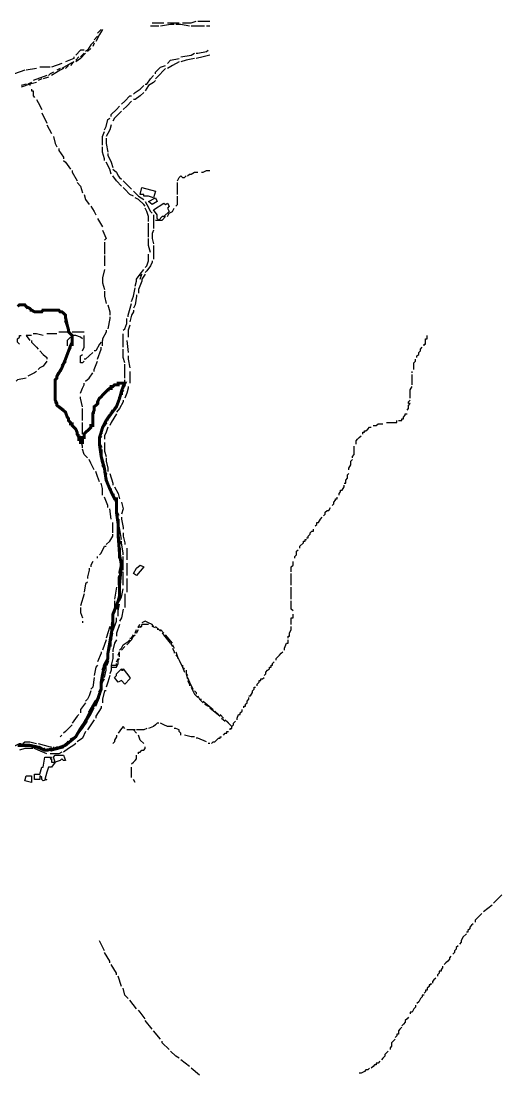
# Model space of a CAD drawing. Header units: millimetres. Extents: x -3588 to 75209, y -3737 to 38254.
# Drawn here: x 28272 to 28655, y 19040 to 19880 of the extents above; entities that cross this region are included whole.
import ezdxf

# ---------------------------------------------------------------- set-up
doc = ezdxf.new("R2010")
doc.units = ezdxf.units.MM
doc.layers.add('P', color=253, linetype='Continuous')

msp = doc.modelspace()

# ---------------------------------------------------------------- linework, layer by layer
at = {"layer": 'P'}
for points in [[(28381.573, 19876.358), (28374.804, 19876.358)], [(28376.212, 19878.902), (28382.982, 19878.902), (28385.526, 19878.902)], [(28393.72, 19877.494), (28390.887, 19877.494), (28382.982, 19876.358)], [(28388.359, 19878.902), (28395.128, 19878.902), (28397.673, 19878.902)], [(28405.851, 19876.358), (28399.081, 19877.494), (28395.128, 19877.494)], [(28400.49, 19878.902), (28407.259, 19878.902), (28411.212, 19880.311)], [(28417.998, 19876.358), (28412.636, 19876.358), (28407.259, 19876.358)], [(28412.636, 19880.311), (28414.045, 19880.311)], [(28414.045, 19880.311), (28419.406, 19880.311), (28422.223, 19880.311)], [(28422.223, 19876.358), (28419.406, 19876.358)], [(28332.746, 19868.18), (28329.913, 19865.347)], [(28336.699, 19873.541), (28334.154, 19869.588), (28331.338, 19863.939)], [(28335.563, 19873.541), (28332.746, 19870.724)], [(28329.913, 19863.939), (28327.385, 19861.41), (28324.552, 19857.169)], [(28327.385, 19858.578), (28324.552, 19856.033)], [(28329.913, 19862.819), (28328.793, 19859.986)], [(28313.83, 19851.808), (28313.83, 19850.4), (28307.06, 19847.855)], [(28322.007, 19857.169), (28319.191, 19857.169), (28315.238, 19853.216)], [(28323.144, 19854.625), (28319.191, 19850.4), (28315.238, 19847.855)], [(28317.782, 19851.808), (28315.238, 19849.263)], [(28322.007, 19854.625), (28319.191, 19851.808)], [(28324.552, 19857.169), (28323.144, 19856.033)], [(28388.359, 19846.447), (28390.887, 19849.263), (28397.673, 19850.4)], [(28399.081, 19851.808), (28407.259, 19853.216), (28410.092, 19854.625)], [(28410.092, 19850.4), (28403.306, 19849.263), (28399.081, 19847.855)], [(28411.212, 19854.625), (28412.636, 19854.625), (28419.406, 19856.033), (28420.814, 19857.169)], [(28422.223, 19853.216), (28416.861, 19851.808), (28411.212, 19850.4)], [(28274.588, 19841.085), (28266.411, 19838.253), (28264.986, 19838.253)], [(28283.903, 19842.494), (28275.725, 19841.085)], [(28294.913, 19843.614), (28293.505, 19843.614), (28286.735, 19843.614)], [(28304.227, 19846.447), (28296.049, 19843.614)], [(28305.636, 19842.494), (28302.819, 19841.085), (28296.049, 19836.845)], [(28302.819, 19842.494), (28300.274, 19841.085)], [(28313.83, 19847.855), (28311.013, 19846.447), (28304.227, 19842.494)], [(28309.589, 19845.022), (28307.06, 19842.494)], [(28313.83, 19847.855), (28312.421, 19846.447), (28311.013, 19845.022)], [(28378.757, 19838.253), (28378.757, 19839.661), (28382.982, 19843.614), (28386.935, 19845.022)], [(28386.935, 19842.494), (28385.526, 19841.085), (28381.573, 19836.845), (28378.757, 19834.3)], [(28397.673, 19847.855), (28392.312, 19845.022), (28388.359, 19842.494)], [(28292.097, 19836.845), (28281.358, 19832.892)], [(28288.144, 19834.3), (28285.311, 19832.892)], [(28293.505, 19835.708), (28289.264, 19834.3)], [(28294.913, 19838.253), (28293.505, 19836.845)], [(28297.458, 19839.661), (28294.913, 19838.253)], [(28370.563, 19830.075), (28371.987, 19830.075), (28374.804, 19834.3), (28377.348, 19836.845)], [(28378.757, 19832.892), (28377.348, 19831.483), (28373.395, 19828.939), (28370.563, 19824.698)], [(28275.725, 19830.075), (28271.772, 19828.939)], [(28278.541, 19830.075), (28271.772, 19827.53)], [(28279.95, 19831.483), (28277.133, 19830.075)], [(28283.903, 19831.483), (28278.541, 19830.075)], [(28278.541, 19830.075), (28278.541, 19828.939)], [(28279.95, 19826.122), (28279.95, 19824.698), (28281.358, 19824.698), (28281.358, 19823.289), (28281.358, 19822.169), (28281.358, 19820.761), (28282.494, 19819.336)], [(28361.249, 19822.169), (28362.657, 19823.289), (28366.61, 19826.122), (28369.442, 19828.939)], [(28283.903, 19817.928), (28285.311, 19815.384), (28288.144, 19809.75)], [(28351.662, 19813.975), (28354.479, 19816.52), (28358.432, 19820.761), (28359.84, 19820.761)], [(28359.84, 19816.52), (28355.887, 19812.567), (28353.071, 19809.75)], [(28369.442, 19823.289), (28366.61, 19820.761), (28362.657, 19817.928), (28361.249, 19817.928)], [(28288.144, 19807.206), (28292.097, 19799.012)], [(28343.468, 19804.373), (28343.468, 19805.797), (28347.709, 19809.75), (28350.238, 19812.567)], [(28351.662, 19808.614), (28346.285, 19802.965), (28344.877, 19800.436)], [(28338.107, 19793.65), (28339.516, 19796.195), (28340.924, 19801.844), (28342.332, 19802.965)], [(28292.097, 19797.603), (28296.049, 19790.834)], [(28336.699, 19781.52), (28336.699, 19782.64), (28336.699, 19788.289), (28338.107, 19792.242)], [(28343.468, 19797.603), (28342.332, 19793.65), (28340.924, 19790.834), (28339.516, 19788.289)], [(28297.458, 19788.289), (28298.866, 19782.64), (28300.274, 19780.111)], [(28339.516, 19786.881), (28339.516, 19782.64), (28340.924, 19775.87)], [(28301.683, 19778.687), (28301.683, 19777.279), (28305.636, 19771.917), (28305.636, 19770.509)], [(28338.107, 19769.101), (28338.107, 19770.509), (28336.699, 19775.87), (28336.699, 19780.111)], [(28340.924, 19774.734), (28340.924, 19773.326), (28343.468, 19767.965), (28344.877, 19763.724)], [(28305.636, 19769.101), (28307.06, 19767.965), (28311.013, 19762.315)], [(28343.468, 19758.362), (28342.332, 19762.315), (28339.516, 19767.965)], [(28312.421, 19761.195), (28312.421, 19759.787), (28316.374, 19753.001)], [(28344.877, 19762.315), (28347.709, 19759.787), (28349.118, 19756.954), (28350.238, 19755.546), (28351.662, 19754.409)], [(28351.662, 19748.776), (28347.709, 19753.001), (28344.877, 19756.954)], [(28396.537, 19753.001), (28397.673, 19755.546), (28399.081, 19756.954), (28400.49, 19755.546), (28401.898, 19755.546), (28403.306, 19756.954)], [(28404.443, 19756.954), (28405.851, 19758.362), (28407.259, 19758.362), (28410.092, 19759.787), (28412.636, 19759.787)], [(28415.453, 19759.787), (28416.861, 19759.787), (28419.406, 19761.195), (28422.223, 19761.195)], [(28316.374, 19751.593), (28319.191, 19748.776), (28320.599, 19743.399)], [(28353.071, 19753.001), (28355.887, 19750.184), (28359.84, 19746.231)], [(28396.537, 19741.99), (28396.537, 19747.64), (28396.537, 19751.593)], [(28322.007, 19741.99), (28323.144, 19738.038), (28325.96, 19734.085)], [(28354.479, 19746.231), (28353.071, 19747.64)], [(28361.249, 19740.87), (28358.432, 19741.99), (28354.479, 19746.231)], [(28361.249, 19744.823), (28365.201, 19740.87), (28369.442, 19738.038)], [(28373.395, 19740.87), (28369.442, 19740.87), (28369.442, 19741.99), (28366.61, 19741.99), (28368.034, 19747.64), (28378.757, 19744.823), (28377.348, 19739.462), (28373.395, 19740.87)], [(28395.128, 19732.676), (28396.537, 19734.085), (28396.537, 19736.629), (28396.537, 19740.87)], [(28327.385, 19732.676), (28329.913, 19728.451), (28331.338, 19725.907)], [(28370.563, 19732.676), (28369.442, 19734.085), (28365.201, 19738.038), (28362.657, 19739.462)], [(28370.563, 19736.629), (28371.987, 19734.085), (28374.804, 19728.451), (28376.212, 19727.315)], [(28373.395, 19720.546), (28373.395, 19721.666), (28373.395, 19724.498), (28371.987, 19728.451), (28370.563, 19731.268)], [(28374.804, 19735.221), (28373.395, 19736.629), (28378.757, 19739.462), (28380.165, 19736.629), (28376.212, 19734.085), (28374.804, 19735.221)], [(28380.165, 19723.074), (28380.165, 19725.907), (28377.348, 19729.86), (28385.526, 19735.221), (28386.935, 19734.085), (28388.359, 19735.221), (28389.767, 19732.676), (28388.359, 19731.268), (28389.767, 19728.451), (28385.526, 19724.498), (28384.118, 19724.498), (28381.573, 19721.666), (28380.165, 19723.074)], [(28388.359, 19724.498), (28389.767, 19727.315), (28392.312, 19728.451), (28393.72, 19731.268)], [(28332.746, 19723.074), (28336.699, 19716.305)], [(28377.348, 19725.907), (28377.348, 19724.498), (28377.348, 19721.666)], [(28378.757, 19721.666), (28380.165, 19721.666), (28384.118, 19721.666), (28386.935, 19724.498)], [(28373.395, 19708.127), (28373.395, 19714.896), (28373.395, 19719.137)], [(28377.348, 19721.666), (28377.348, 19717.713), (28377.348, 19714.896)], [(28336.699, 19713.76), (28339.516, 19706.99), (28338.107, 19705.582)], [(28374.804, 19695.98), (28373.395, 19701.341), (28373.395, 19706.99)], [(28377.348, 19713.76), (28376.212, 19710.943), (28376.212, 19706.99), (28377.348, 19702.749)], [(28338.107, 19704.174), (28338.107, 19697.388), (28338.107, 19694.571)], [(28377.348, 19701.341), (28377.348, 19698.812), (28377.348, 19695.98), (28377.348, 19692.027), (28377.348, 19690.619)], [(28338.107, 19693.435), (28338.107, 19685.257)], [(28370.563, 19683.849), (28371.987, 19685.257), (28373.395, 19689.21), (28373.395, 19693.435), (28373.395, 19694.571)], [(28376.212, 19689.21), (28376.212, 19688.074), (28374.804, 19685.257), (28371.987, 19681.304), (28370.563, 19679.896)], [(28338.107, 19682.425), (28336.699, 19675.655), (28336.699, 19674.535)], [(28363.793, 19674.535), (28366.61, 19678.488), (28369.442, 19682.425)], [(28336.699, 19674.535), (28336.699, 19671.702), (28338.107, 19666.341)], [(28362.657, 19668.886), (28363.793, 19673.111), (28363.793, 19674.535)], [(28368.034, 19674.535), (28368.034, 19673.111), (28365.201, 19666.341), (28365.201, 19663.524)], [(28366.61, 19674.535), (28368.034, 19678.488), (28366.61, 19677.063)], [(28370.563, 19678.488), (28368.034, 19674.535)], [(28338.107, 19664.933), (28338.107, 19660.98), (28339.516, 19655.33)], [(28359.84, 19656.739), (28361.249, 19660.98), (28362.657, 19667.749)], [(28363.793, 19662.1), (28363.793, 19660.98), (28362.657, 19654.21), (28361.249, 19651.377)], [(28340.924, 19654.21), (28342.332, 19648.561), (28342.332, 19646.016)], [(28357.024, 19644.608), (28357.024, 19646.016), (28359.84, 19655.33)], [(28361.249, 19649.969), (28361.249, 19648.561), (28359.84, 19646.016), (28358.432, 19640.655)], [(28342.332, 19644.608), (28342.332, 19643.2), (28340.924, 19635.006)], [(28353.071, 19633.885), (28354.479, 19635.006), (28355.887, 19639.247), (28355.887, 19643.2)], [(28289.264, 19629.644), (28283.903, 19631.053), (28281.358, 19631.053)], [(28300.274, 19631.053), (28298.866, 19631.053), (28292.097, 19631.053)], [(28311.013, 19632.461), (28307.06, 19632.461), (28302.819, 19632.461), (28301.683, 19632.461)], [(28322.007, 19632.461), (28312.421, 19632.461)], [(28339.516, 19633.885), (28339.516, 19632.461), (28336.699, 19627.1), (28336.699, 19625.692)], [(28353.071, 19620.33), (28353.071, 19625.692), (28353.071, 19629.644), (28353.071, 19631.053)], [(28358.432, 19637.838), (28357.024, 19633.885), (28357.024, 19628.236)], [(28270.363, 19622.875), (28268.939, 19624.283), (28268.939, 19625.692), (28268.939, 19627.1), (28270.363, 19628.236), (28270.363, 19629.644), (28271.772, 19629.644)], [(28279.95, 19629.644), (28275.725, 19629.644), (28278.541, 19625.692)], [(28279.95, 19625.692), (28279.95, 19624.283), (28283.903, 19620.33), (28285.311, 19618.922)], [(28311.013, 19628.236), (28308.468, 19625.692), (28308.468, 19624.283), (28308.468, 19621.451)], [(28320.599, 19627.1), (28319.191, 19628.236), (28315.238, 19629.644), (28313.83, 19629.644), (28312.421, 19629.644)], [(28320.599, 19617.514), (28322.007, 19620.33), (28322.007, 19622.875), (28322.007, 19625.692)], [(28322.007, 19625.692), (28322.007, 19628.236), (28322.007, 19629.644)], [(28335.563, 19624.283), (28334.154, 19622.875), (28331.338, 19617.514), (28329.913, 19617.514)], [(28336.699, 19621.451), (28336.699, 19622.875), (28336.699, 19625.692)], [(28355.887, 19625.692), (28357.024, 19616.089)], [(28593.014, 19621.451), (28593.014, 19622.875), (28594.135, 19622.875), (28594.135, 19624.283), (28594.135, 19625.692), (28594.135, 19627.1), (28595.559, 19627.1), (28595.559, 19628.236), (28595.559, 19629.644)], [(28286.735, 19617.514), (28289.264, 19614.681), (28292.097, 19612.136), (28292.097, 19610.728)], [(28322.007, 19609.32), (28320.599, 19607.911), (28319.191, 19607.911), (28319.191, 19613.561), (28320.599, 19614.681)], [(28328.793, 19616.089), (28325.96, 19613.561), (28323.144, 19610.728), (28322.007, 19610.728)], [(28332.746, 19610.728), (28335.563, 19618.922), (28335.563, 19620.33)], [(28354.479, 19607.911), (28353.071, 19612.136), (28353.071, 19618.922)], [(28587.365, 19612.136), (28587.365, 19613.561), (28588.773, 19614.681), (28588.773, 19616.089), (28590.182, 19617.514), (28590.182, 19618.922), (28591.606, 19620.33)], [(28292.097, 19609.32), (28289.264, 19605.367), (28286.735, 19603.958), (28285.311, 19602.55)], [(28329.913, 19601.126), (28329.913, 19602.55), (28332.746, 19609.32)], [(28354.479, 19595.765), (28354.479, 19598.597), (28354.479, 19602.55), (28354.479, 19605.367), (28354.479, 19606.775)], [(28357.024, 19613.561), (28357.024, 19610.728), (28358.432, 19603.958)], [(28584.82, 19602.55), (28584.82, 19603.958), (28584.82, 19606.775), (28584.82, 19607.911), (28586.229, 19609.32), (28586.229, 19610.728)], [(28283.903, 19601.126), (28282.494, 19600.006), (28277.133, 19597.189)], [(28323.144, 19593.236), (28325.96, 19595.765), (28328.793, 19600.006)], [(28358.432, 19601.126), (28358.432, 19598.597), (28358.432, 19593.236), (28358.432, 19591.812)], [(28583.412, 19600.006), (28583.412, 19601.126)], [(28583.412, 19590.403), (28583.412, 19593.236), (28583.412, 19594.356), (28583.412, 19595.765), (28583.412, 19598.597)], [(28275.725, 19595.765), (28268.939, 19594.356), (28267.819, 19593.236)], [(28319.191, 19583.634), (28320.599, 19587.587), (28322.007, 19590.403), (28322.007, 19591.812)], [(28351.662, 19583.634), (28351.662, 19585.042), (28353.071, 19588.995), (28354.479, 19593.236), (28354.479, 19594.356)], [(28357.024, 19588.995), (28357.024, 19587.587), (28355.887, 19583.634), (28354.479, 19579.681)], [(28582.004, 19579.681), (28582.004, 19580.801), (28582.004, 19582.225), (28582.004, 19583.634), (28582.004, 19585.042), (28582.004, 19586.45), (28583.412, 19588.995)], [(28320.599, 19572.911), (28319.191, 19579.681), (28319.191, 19580.801)], [(28346.285, 19572.911), (28347.709, 19572.911), (28350.238, 19579.681), (28351.662, 19582.225)], [(28353.071, 19578.273), (28353.071, 19576.864), (28350.238, 19571.487), (28347.709, 19568.67)], [(28579.459, 19570.079), (28580.595, 19571.487), (28580.595, 19572.911), (28580.595, 19574.032), (28582.004, 19575.44), (28580.595, 19575.44), (28580.595, 19576.864), (28582.004, 19578.273)], [(28320.599, 19561.901), (28320.599, 19563.309), (28320.599, 19571.487)], [(28340.924, 19561.901), (28343.468, 19567.262), (28346.285, 19571.487)], [(28347.709, 19567.262), (28343.468, 19560.476), (28342.332, 19557.948)], [(28572.69, 19561.901), (28573.81, 19561.901), (28575.234, 19561.901), (28575.234, 19563.309), (28576.643, 19563.309), (28576.643, 19564.717), (28578.051, 19566.126), (28578.051, 19567.262), (28579.459, 19567.262)], [(28320.599, 19551.162), (28320.599, 19555.115), (28320.599, 19560.476)], [(28335.563, 19551.162), (28335.563, 19552.587), (28336.699, 19556.539), (28339.516, 19560.476)], [(28340.924, 19556.539), (28339.516, 19552.587), (28338.107, 19549.754), (28338.107, 19546.937)], [(28544.171, 19551.162), (28544.171, 19552.587), (28545.579, 19552.587), (28545.579, 19553.707), (28546.716, 19553.707), (28548.124, 19555.115), (28549.532, 19556.539), (28550.957, 19556.539)], [(28552.365, 19557.948), (28553.485, 19557.948), (28554.909, 19557.948), (28556.318, 19559.356), (28557.726, 19559.356), (28559.134, 19559.356), (28560.271, 19559.356)], [(28563.087, 19560.476), (28564.496, 19560.476), (28565.904, 19560.476), (28567.04, 19560.476), (28568.449, 19560.476), (28571.281, 19560.476), (28571.281, 19561.901)], [(28320.599, 19540.152), (28320.599, 19541.576), (28319.191, 19546.937), (28319.191, 19549.754)], [(28335.563, 19539.031), (28334.154, 19542.984), (28334.154, 19548.346), (28335.563, 19549.754)], [(28538.81, 19542.984), (28538.81, 19544.393), (28538.81, 19545.801), (28539.946, 19546.937), (28541.354, 19548.346), (28542.763, 19549.754)], [(28324.552, 19532.262), (28322.007, 19534.79), (28320.599, 19539.031)], [(28338.107, 19544.393), (28338.107, 19537.623), (28339.516, 19533.382)], [(28535.993, 19532.262), (28535.993, 19533.382), (28537.401, 19534.79), (28537.401, 19536.215), (28537.401, 19537.623), (28537.401, 19539.031), (28537.401, 19541.576)], [(28329.913, 19522.66), (28327.385, 19528.021), (28325.96, 19530.838)], [(28336.699, 19526.613), (28335.563, 19533.382), (28335.563, 19537.623)], [(28339.516, 19532.262), (28339.516, 19529.429), (28340.924, 19524.068), (28340.924, 19521.251)], [(28533.16, 19522.66), (28533.16, 19524.068), (28534.585, 19526.613), (28534.585, 19528.021), (28534.585, 19529.429), (28535.993, 19530.838)], [(28334.154, 19513.057), (28332.746, 19517.298), (28331.338, 19521.251)], [(28339.516, 19514.466), (28338.107, 19524.068), (28336.699, 19525.476)], [(28344.877, 19503.743), (28342.332, 19507.696), (28340.924, 19513.057)], [(28342.332, 19519.827), (28344.877, 19511.937), (28344.877, 19510.513)], [(28529.208, 19511.937), (28530.632, 19511.937), (28530.632, 19513.057), (28530.632, 19514.466), (28532.04, 19515.89), (28532.04, 19518.707), (28533.16, 19519.827)], [(28336.699, 19502.335), (28336.699, 19503.743), (28336.699, 19507.696), (28335.563, 19511.937)], [(28346.285, 19509.104), (28349.118, 19503.743), (28350.238, 19499.502)], [(28525.255, 19503.743), (28526.391, 19505.152), (28526.391, 19506.288), (28527.799, 19506.288), (28529.208, 19509.104), (28529.208, 19510.513)], [(28340.924, 19492.733), (28340.924, 19494.141), (28338.107, 19500.927)], [(28347.709, 19491.612), (28347.709, 19495.565), (28344.877, 19502.335)], [(28351.662, 19496.974), (28353.071, 19491.612), (28351.662, 19487.371)], [(28519.621, 19494.141), (28521.03, 19495.565), (28521.03, 19496.974), (28522.438, 19498.382), (28522.438, 19499.502), (28523.846, 19499.502), (28523.846, 19500.927)], [(28525.255, 19502.335), (28525.255, 19503.743)], [(28343.468, 19483.419), (28342.332, 19491.612)], [(28349.118, 19479.178), (28349.118, 19483.419), (28347.709, 19490.188)], [(28512.836, 19485.963), (28514.26, 19487.371), (28514.26, 19488.78), (28515.668, 19490.188), (28517.077, 19490.188), (28518.485, 19492.733)], [(28344.877, 19472.408), (28344.877, 19478.057), (28344.877, 19480.602)], [(28351.662, 19484.827), (28351.662, 19483.419), (28353.071, 19476.649), (28353.071, 19475.241)], [(28506.066, 19478.057), (28507.474, 19479.178), (28507.474, 19480.602), (28508.883, 19480.602), (28510.307, 19483.419), (28511.715, 19484.827)], [(28339.516, 19463.094), (28342.332, 19465.638), (28344.877, 19469.863), (28344.877, 19471.288)], [(28351.662, 19467.047), (28350.238, 19476.649), (28349.118, 19478.057)], [(28353.071, 19472.408), (28353.071, 19469.863), (28354.479, 19464.502), (28354.479, 19463.094)], [(28499.297, 19468.455), (28500.705, 19468.455), (28500.705, 19469.863), (28502.113, 19471.288), (28502.113, 19472.408), (28503.522, 19473.816), (28504.93, 19473.816), (28504.93, 19475.241)], [(28353.071, 19454.916), (28353.071, 19456.324), (28351.662, 19464.502), (28351.662, 19465.638)], [(28493.935, 19460.277), (28493.935, 19461.685), (28496.752, 19464.502), (28496.752, 19465.638), (28498.16, 19465.638), (28498.16, 19467.047), (28499.297, 19467.047)], [(28334.154, 19454.916), (28335.563, 19456.324), (28338.107, 19461.685), (28339.516, 19461.685)], [(28355.887, 19460.277), (28355.887, 19456.324), (28355.887, 19450.963)], [(28489.982, 19453.492), (28491.391, 19454.916), (28491.391, 19456.324), (28491.391, 19457.733), (28492.511, 19458.853)], [(28328.793, 19449.539), (28327.385, 19446.722), (28327.385, 19445.314)], [(28332.746, 19452.083), (28332.746, 19453.492)], [(28353.071, 19442.769), (28353.071, 19449.539), (28353.071, 19453.492)], [(28355.887, 19448.13), (28355.887, 19446.722), (28355.887, 19438.528)], [(28363.793, 19444.177), (28366.61, 19446.722), (28369.442, 19445.314), (28363.793, 19438.528), (28361.249, 19439.952), (28363.793, 19444.177)], [(28487.15, 19441.361), (28487.15, 19442.769), (28487.15, 19444.177), (28487.15, 19445.314), (28488.558, 19446.722), (28488.558, 19448.13), (28488.558, 19449.539)], [(28489.982, 19452.083), (28489.982, 19453.492)], [(28325.96, 19444.177), (28325.96, 19442.769), (28324.552, 19437.408), (28324.552, 19436)], [(28349.118, 19437.408), (28349.118, 19430.638)], [(28353.071, 19430.638), (28353.071, 19436), (28353.071, 19441.361)], [(28487.15, 19430.638), (28487.15, 19433.167), (28487.15, 19434.591), (28487.15, 19436), (28487.15, 19437.408), (28487.15, 19438.528), (28487.15, 19439.952)], [(28324.552, 19433.167), (28323.144, 19431.759), (28322.007, 19424.989)], [(28347.709, 19429.214), (28346.285, 19419.628)], [(28355.887, 19436), (28355.887, 19431.759), (28355.887, 19424.989)], [(28487.15, 19422.444), (28487.15, 19423.853), (28487.15, 19424.989), (28487.15, 19426.397), (28487.15, 19427.806), (28487.15, 19429.214)], [(28322.007, 19423.853), (28319.191, 19414.266)], [(28350.238, 19418.203), (28351.662, 19421.036), (28353.071, 19427.806)], [(28354.479, 19423.853), (28354.479, 19414.266), (28354.479, 19412.842)], [(28487.15, 19419.628), (28487.15, 19421.036), (28487.15, 19422.444)], [(28319.191, 19412.842), (28319.191, 19408.889), (28320.599, 19404.664)], [(28346.285, 19418.203), (28346.285, 19412.842), (28344.877, 19408.889)], [(28349.118, 19406.073), (28349.118, 19410.314), (28350.238, 19415.675)], [(28488.558, 19410.314), (28487.15, 19411.434), (28487.15, 19412.842), (28487.15, 19414.266), (28487.15, 19415.675), (28487.15, 19418.203)], [(28344.877, 19407.481), (28344.877, 19406.073), (28343.468, 19399.303)], [(28344.877, 19393.942), (28347.709, 19402.12), (28347.709, 19404.664)], [(28353.071, 19411.434), (28351.662, 19404.664), (28350.238, 19402.12)], [(28487.15, 19399.303), (28487.15, 19400.711), (28487.15, 19402.12), (28487.15, 19403.528), (28487.15, 19404.664), (28488.558, 19404.664), (28488.558, 19406.073), (28488.558, 19407.481)], [(28320.599, 19402.12), (28320.599, 19400.711)], [(28342.332, 19397.879), (28339.516, 19388.565)], [(28350.238, 19399.303), (28347.709, 19392.517), (28347.709, 19389.989)], [(28362.657, 19392.517), (28363.793, 19395.35)], [(28363.793, 19392.517), (28365.201, 19395.35)], [(28365.201, 19396.758), (28365.201, 19397.879), (28366.61, 19399.303)], [(28366.61, 19396.758), (28366.61, 19397.879), (28368.034, 19397.879), (28368.034, 19399.303)], [(28377.348, 19397.879), (28376.212, 19399.303), (28373.395, 19400.711), (28370.563, 19402.12), (28368.034, 19400.711)], [(28373.395, 19399.303), (28371.987, 19399.303), (28370.563, 19399.303), (28369.442, 19399.303), (28368.034, 19399.303)], [(28378.757, 19396.758), (28376.212, 19397.879)], [(28381.573, 19395.35), (28378.757, 19397.879)], [(28382.982, 19393.942), (28381.573, 19395.35), (28380.165, 19395.35)], [(28385.526, 19392.517), (28382.982, 19395.35)], [(28484.605, 19388.565), (28484.605, 19389.989), (28485.741, 19389.989), (28485.741, 19391.109), (28485.741, 19392.517), (28487.15, 19395.35), (28487.15, 19396.758), (28487.15, 19397.879)], [(28339.516, 19387.156), (28336.699, 19378.978)], [(28343.468, 19381.795), (28343.468, 19385.748), (28344.877, 19392.517)], [(28347.709, 19387.156), (28346.285, 19384.34), (28344.877, 19378.978), (28344.877, 19377.554)], [(28350.238, 19378.978), (28351.662, 19380.387), (28353.071, 19383.203), (28357.024, 19385.748), (28358.432, 19387.156)], [(28355.887, 19383.203), (28359.84, 19387.156), (28361.249, 19389.989), (28362.657, 19391.109)], [(28358.432, 19388.565), (28359.84, 19388.565), (28361.249, 19391.109)], [(28390.887, 19384.34), (28385.526, 19391.109), (28384.118, 19392.517)], [(28392.312, 19384.34), (28386.935, 19391.109)], [(28481.789, 19378.978), (28481.789, 19380.387), (28483.197, 19384.34), (28484.605, 19384.34), (28484.605, 19387.156)], [(28340.924, 19369.664), (28340.924, 19373.617), (28342.332, 19380.387)], [(28351.662, 19378.978), (28354.479, 19381.795)], [(28390.887, 19384.34), (28392.312, 19381.795)], [(28392.312, 19383.203), (28393.72, 19380.387)], [(28392.312, 19380.387), (28393.72, 19377.554), (28393.72, 19376.434)], [(28335.563, 19377.554), (28335.563, 19376.434), (28332.746, 19369.664)], [(28344.877, 19376.434), (28344.877, 19372.193), (28343.468, 19366.831)], [(28343.468, 19365.423), (28344.877, 19365.423), (28347.709, 19365.423), (28349.118, 19368.24), (28349.118, 19370.784), (28350.238, 19372.193)], [(28347.709, 19369.664), (28349.118, 19372.193)], [(28349.118, 19375.025), (28350.238, 19377.554)], [(28350.238, 19373.617), (28350.238, 19375.025), (28350.238, 19377.554)], [(28395.128, 19377.554), (28396.537, 19373.617), (28397.673, 19370.784), (28399.081, 19368.24)], [(28395.128, 19375.025), (28396.537, 19373.617), (28396.537, 19372.193)], [(28397.673, 19370.784), (28400.49, 19365.423), (28401.898, 19361.47)], [(28475.019, 19370.784), (28475.019, 19372.193), (28477.836, 19375.025), (28478.972, 19376.434), (28480.38, 19377.554)], [(28332.746, 19366.831), (28331.338, 19365.423), (28329.913, 19358.654)], [(28338.107, 19357.229), (28339.516, 19362.879), (28339.516, 19368.24)], [(28343.468, 19366.831), (28343.468, 19362.879), (28342.332, 19360.062)], [(28343.468, 19366.831), (28344.877, 19366.831), (28346.285, 19366.831), (28347.709, 19366.831), (28347.709, 19368.24)], [(28351.662, 19362.879), (28353.071, 19362.879), (28353.071, 19364.015), (28358.432, 19357.229), (28358.432, 19356.109), (28354.479, 19351.868), (28351.662, 19354.701), (28349.118, 19353.292), (28346.285, 19357.229), (28347.709, 19358.654), (28347.709, 19360.062), (28351.662, 19364.015), (28351.662, 19362.879)], [(28400.49, 19366.831), (28400.49, 19365.423), (28401.898, 19364.015)], [(28403.306, 19362.879), (28403.306, 19360.062), (28404.443, 19358.654)], [(28465.417, 19358.654), (28466.825, 19360.062), (28466.825, 19361.47), (28468.233, 19362.879), (28469.658, 19364.015), (28469.658, 19365.423)], [(28469.658, 19365.423), (28471.066, 19365.423), (28471.066, 19366.831), (28472.186, 19366.831), (28472.186, 19368.24), (28473.611, 19369.664)], [(28329.913, 19357.229), (28328.793, 19349.339), (28327.385, 19347.915)], [(28335.563, 19345.098), (28336.699, 19353.292), (28338.107, 19356.109)], [(28342.332, 19358.654), (28340.924, 19353.292), (28339.516, 19349.339)], [(28403.306, 19360.062), (28404.443, 19356.109)], [(28404.443, 19357.229), (28405.851, 19353.292), (28408.684, 19347.915)], [(28404.443, 19354.701), (28405.851, 19351.868), (28405.851, 19350.46)], [(28460.055, 19350.46), (28460.055, 19351.868), (28461.464, 19353.292), (28461.464, 19354.701), (28462.872, 19354.701), (28462.872, 19356.109), (28464.28, 19356.109), (28465.417, 19357.229)], [(28327.385, 19346.507), (28325.96, 19342.554), (28324.552, 19339.737), (28323.144, 19338.329)], [(28338.107, 19346.507), (28336.699, 19339.737), (28336.699, 19336.905)], [(28339.516, 19346.507), (28338.107, 19346.507)], [(28407.259, 19349.339), (28408.684, 19346.507), (28410.092, 19343.69), (28412.636, 19341.146)], [(28410.092, 19346.507), (28411.212, 19345.098), (28411.212, 19343.69)], [(28453.286, 19342.554), (28454.694, 19342.554), (28456.103, 19345.098), (28456.103, 19346.507), (28457.511, 19347.915), (28457.511, 19349.339), (28458.647, 19349.339)], [(28323.144, 19336.905), (28319.191, 19331.543), (28319.191, 19329.015)], [(28331.338, 19334.376), (28334.154, 19341.146), (28334.154, 19343.69)], [(28412.636, 19342.554), (28414.045, 19339.737), (28415.453, 19339.737)], [(28414.045, 19339.737), (28416.861, 19336.905)], [(28416.861, 19338.329), (28424.767, 19331.543)], [(28449.333, 19332.968), (28449.333, 19334.376), (28450.741, 19334.376), (28450.741, 19335.784), (28451.862, 19336.905), (28451.862, 19338.329), (28453.286, 19339.737), (28453.286, 19341.146)], [(28324.552, 19323.365), (28327.385, 19327.59), (28329.913, 19332.968)], [(28335.563, 19334.376), (28335.563, 19332.968), (28331.338, 19326.182), (28331.338, 19324.774)], [(28417.998, 19335.784), (28420.814, 19334.376)], [(28422.223, 19332.968), (28430.417, 19326.182)], [(28426.176, 19330.135), (28429.008, 19327.59)], [(28443.956, 19323.365), (28443.956, 19324.774), (28445.092, 19327.59), (28446.5, 19327.59), (28446.5, 19329.015), (28447.909, 19330.135), (28447.909, 19331.543)], [(28317.782, 19327.59), (28316.374, 19326.182), (28312.421, 19320.821)], [(28317.782, 19312.643), (28320.599, 19316.58), (28324.552, 19322.229)], [(28329.913, 19323.365), (28327.385, 19319.412), (28324.552, 19315.46)], [(28381.573, 19320.821), (28380.165, 19320.821), (28378.757, 19319.412), (28377.348, 19318.004), (28373.395, 19316.58)], [(28392.312, 19318.004), (28388.359, 19318.004), (28385.526, 19319.412), (28382.982, 19320.821)], [(28430.417, 19327.59), (28432.961, 19324.774)], [(28431.537, 19324.774), (28434.37, 19322.229)], [(28434.37, 19323.365), (28439.731, 19318.004)], [(28435.778, 19322.229), (28438.322, 19319.412)], [(28439.731, 19318.004), (28441.139, 19319.412), (28441.139, 19320.821), (28442.547, 19322.229)], [(28304.227, 19311.219), (28302.819, 19309.81)], [(28312.421, 19319.412), (28307.06, 19314.051), (28305.636, 19312.643)], [(28308.468, 19304.449), (28312.421, 19307.266), (28315.238, 19309.81), (28316.374, 19311.219)], [(28323.144, 19314.051), (28320.599, 19308.69), (28316.374, 19305.857)], [(28347.709, 19311.219), (28347.709, 19309.81), (28346.285, 19307.266), (28346.285, 19305.857), (28344.877, 19304.449)], [(28354.479, 19316.58), (28353.071, 19318.004), (28351.662, 19316.58), (28349.118, 19312.643)], [(28361.249, 19315.46), (28358.432, 19315.46), (28355.887, 19315.46)], [(28363.793, 19312.643), (28361.249, 19315.46)], [(28362.657, 19315.46), (28361.249, 19315.46)], [(28371.987, 19316.58), (28369.442, 19315.46), (28366.61, 19315.46), (28363.793, 19315.46)], [(28369.442, 19304.449), (28366.61, 19307.266), (28365.201, 19311.219)], [(28399.081, 19311.219), (28399.081, 19312.643), (28397.673, 19314.051), (28397.673, 19315.46), (28395.128, 19316.58), (28393.72, 19316.58)], [(28410.092, 19309.81), (28407.259, 19309.81), (28401.898, 19311.219)], [(28432.961, 19311.219), (28434.37, 19312.643)], [(28434.37, 19312.643), (28435.778, 19312.643), (28435.778, 19314.051), (28437.186, 19314.051)], [(28438.322, 19315.46), (28438.322, 19316.58), (28439.731, 19316.58), (28439.731, 19318.004)], [(28262.17, 19300.496), (28264.986, 19301.904), (28270.363, 19304.449), (28271.772, 19304.449)], [(28273.18, 19304.449), (28274.588, 19305.857), (28278.541, 19305.857), (28283.903, 19304.449)], [(28285.311, 19304.449), (28294.913, 19301.904), (28296.049, 19301.904)], [(28297.458, 19301.904), (28297.458, 19300.496), (28300.274, 19301.904), (28304.227, 19301.904), (28307.06, 19304.449)], [(28315.238, 19304.449), (28313.83, 19303.041), (28309.589, 19300.496), (28305.636, 19297.679)], [(28419.406, 19305.857), (28412.636, 19308.69), (28411.212, 19308.69)], [(28422.223, 19304.449), (28420.814, 19304.449)], [(28423.631, 19304.449), (28424.767, 19305.857), (28426.176, 19305.857), (28427.584, 19307.266), (28429.008, 19308.69), (28430.417, 19308.69), (28430.417, 19309.81), (28431.537, 19309.81)], [(28281.358, 19300.496), (28278.541, 19300.496), (28274.588, 19300.496), (28270.363, 19299.088)], [(28292.097, 19296.255), (28285.311, 19299.088), (28282.494, 19300.496)], [(28304.227, 19297.679), (28301.683, 19296.255), (28297.458, 19296.255), (28294.913, 19296.255)], [(28298.866, 19295.135), (28301.683, 19295.135), (28305.636, 19295.135), (28307.06, 19290.894), (28305.636, 19290.894), (28304.227, 19292.318), (28302.819, 19290.894), (28298.866, 19289.486), (28297.458, 19293.727), (28298.866, 19295.135)], [(28359.84, 19288.365), (28361.249, 19289.486), (28362.657, 19290.894), (28363.793, 19292.318), (28363.793, 19293.727), (28363.793, 19295.135)], [(28365.201, 19296.255), (28365.201, 19297.679), (28366.61, 19297.679), (28368.034, 19299.088), (28369.442, 19299.088), (28370.563, 19300.496), (28370.563, 19301.904)], [(28293.505, 19293.727), (28296.049, 19293.727), (28294.913, 19292.318), (28296.049, 19292.318), (28296.049, 19289.486), (28298.866, 19289.486), (28296.049, 19285.533), (28293.505, 19285.533), (28292.097, 19281.58), (28290.688, 19275.93), (28292.097, 19275.93), (28289.264, 19274.81), (28288.144, 19275.93), (28288.144, 19277.355), (28286.735, 19278.763), (28286.735, 19275.93), (28282.494, 19275.93), (28282.494, 19280.171), (28286.735, 19280.171), (28288.144, 19285.533), (28289.264, 19285.533), (28290.688, 19293.727), (28293.505, 19293.727)], [(28277.133, 19278.763), (28279.95, 19278.763), (28279.95, 19273.402), (28274.588, 19274.81), (28275.725, 19278.763), (28277.133, 19278.763)], [(28359.84, 19277.355), (28359.84, 19280.171), (28359.84, 19285.533)], [(28362.657, 19273.402), (28361.249, 19275.93)], [(28655.109, 19183.909), (28648.339, 19177.139)], [(28639.025, 19168.946), (28633.664, 19163.584), (28633.664, 19162.176)], [(28647.203, 19175.731), (28640.433, 19170.37)], [(28632.255, 19160.768), (28630.831, 19159.631), (28629.423, 19158.223), (28629.423, 19156.815), (28628.014, 19155.406), (28628.014, 19153.982), (28626.878, 19153.982)], [(28626.878, 19152.862), (28624.062, 19150.045), (28622.653, 19147.213), (28622.653, 19146.092), (28621.245, 19144.668)], [(28338.107, 19139.307), (28334.154, 19147.213)], [(28620.109, 19143.26), (28618.7, 19141.851), (28618.7, 19140.443), (28617.292, 19139.307), (28617.292, 19137.898), (28615.884, 19136.49)], [(28342.332, 19129.72), (28342.332, 19131.129), (28338.107, 19137.898)], [(28614.459, 19135.082), (28613.339, 19133.657), (28613.339, 19132.537), (28611.931, 19131.129), (28610.506, 19129.72), (28609.098, 19128.296)], [(28347.709, 19120.118), (28347.709, 19121.527), (28343.468, 19128.296)], [(28607.69, 19126.888), (28607.69, 19125.768), (28606.553, 19124.343), (28606.553, 19122.935), (28605.145, 19122.935), (28605.145, 19121.527), (28603.737, 19120.118), (28603.737, 19118.982)], [(28351.662, 19110.804), (28349.118, 19118.982)], [(28598.376, 19113.333), (28598.376, 19112.212), (28596.967, 19112.212), (28596.967, 19110.804), (28595.559, 19109.396), (28595.559, 19107.971), (28594.135, 19107.971), (28594.135, 19106.563), (28593.014, 19105.443)], [(28602.328, 19117.574), (28600.92, 19116.165), (28599.784, 19114.757), (28599.784, 19113.333)], [(28357.024, 19101.202), (28354.479, 19104.018), (28353.071, 19109.396)], [(28593.014, 19104.018), (28591.606, 19104.018), (28591.606, 19102.61), (28590.182, 19101.202), (28588.773, 19098.657), (28587.365, 19097.249)], [(28363.793, 19093.008), (28358.432, 19099.794)], [(28586.229, 19095.841), (28586.229, 19094.432), (28584.82, 19093.008), (28583.412, 19090.479), (28582.004, 19090.479), (28582.004, 19089.071)], [(28370.563, 19085.118), (28366.61, 19090.479), (28365.201, 19091.888)], [(28580.595, 19086.238), (28579.459, 19085.118), (28578.051, 19083.694), (28578.051, 19082.285), (28576.643, 19080.877), (28575.234, 19079.469)], [(28376.212, 19076.924), (28370.563, 19083.694)], [(28575.234, 19078.333), (28573.81, 19076.924), (28572.69, 19075.516), (28572.69, 19074.108), (28572.69, 19072.683), (28571.281, 19072.683), (28571.281, 19071.563), (28569.857, 19070.155)], [(28382.982, 19068.746), (28377.348, 19075.516)], [(28569.857, 19068.746), (28568.449, 19067.322), (28567.04, 19065.914), (28567.04, 19064.793), (28567.04, 19063.369), (28565.904, 19061.961), (28565.904, 19060.552)], [(28389.767, 19060.552), (28384.118, 19065.914), (28384.118, 19067.322)], [(28397.673, 19053.783), (28395.128, 19055.191), (28390.887, 19059.144)], [(28405.851, 19046.997), (28399.081, 19052.359)], [(28557.726, 19051.238), (28556.318, 19049.83), (28554.909, 19049.83), (28554.909, 19048.422), (28553.485, 19048.422), (28552.365, 19046.997), (28550.957, 19045.589)], [(28564.496, 19059.144), (28563.087, 19058.008), (28561.679, 19056.599), (28561.679, 19055.191), (28560.271, 19053.783), (28559.134, 19052.359)], [(28414.045, 19040.228), (28407.259, 19045.589)], [(28549.532, 19045.589), (28548.124, 19044.469), (28546.716, 19044.469), (28545.579, 19043.044), (28542.763, 19041.636), (28541.354, 19041.636)]]:
    msp.add_lwpolyline(points, dxfattribs=at)
for points, const_width in [([(28270.363, 19654.21), (28271.772, 19654.21), (28273.18, 19654.21), (28274.588, 19654.21), (28275.725, 19652.786), (28278.541, 19651.377), (28279.95, 19649.969), (28282.494, 19648.561), (28285.311, 19648.561), (28286.735, 19648.561), (28288.144, 19648.561), (28289.264, 19649.969), (28290.688, 19649.969), (28294.913, 19649.969), (28297.458, 19649.969), (28301.683, 19649.969), (28302.819, 19648.561), (28304.227, 19648.561), (28305.636, 19647.425), (28307.06, 19646.016), (28307.06, 19644.608), (28308.468, 19637.838), (28309.589, 19633.885), (28309.589, 19632.461), (28311.013, 19631.053), (28312.421, 19629.644), (28312.421, 19628.236), (28312.421, 19627.1), (28312.421, 19624.283), (28311.013, 19621.451), (28309.589, 19617.514), (28307.06, 19610.728), (28304.227, 19603.958), (28300.274, 19597.189), (28300.274, 19595.765), (28298.866, 19594.356), (28298.866, 19593.236), (28298.866, 19591.812), (28298.866, 19590.403), (28298.866, 19588.995), (28298.866, 19587.587), (28298.866, 19585.042), (28298.866, 19583.634), (28298.866, 19582.225), (28298.866, 19579.681), (28298.866, 19578.273), (28300.274, 19575.44), (28300.274, 19574.032), (28307.06, 19568.67), (28308.468, 19564.717), (28309.589, 19563.309), (28309.589, 19561.901), (28311.013, 19560.476), (28311.013, 19559.356), (28312.421, 19559.356), (28312.421, 19557.948), (28315.238, 19555.115), (28316.374, 19552.587), (28316.374, 19551.162), (28317.782, 19548.346), (28317.782, 19546.937), (28319.191, 19546.937), (28319.191, 19545.801), (28319.191, 19544.393), (28320.599, 19544.393), (28320.599, 19545.801), (28320.599, 19546.937), (28320.599, 19548.346), (28322.007, 19548.346), (28322.007, 19551.162), (28323.144, 19552.587), (28324.552, 19553.707), (28325.96, 19555.115), (28327.385, 19556.539), (28327.385, 19557.948), (28328.793, 19557.948), (28328.793, 19559.356), (28328.793, 19560.476), (28328.793, 19563.309), (28328.793, 19564.717), (28328.793, 19566.126), (28328.793, 19567.262), (28329.913, 19570.079), (28329.913, 19571.487), (28329.913, 19572.911), (28331.338, 19574.032), (28332.746, 19575.44), (28332.746, 19576.864), (28334.154, 19579.681), (28335.563, 19580.801), (28336.699, 19582.225), (28338.107, 19583.634), (28339.516, 19585.042), (28340.924, 19586.45), (28342.332, 19587.587), (28343.468, 19587.587), (28343.468, 19588.995), (28344.877, 19588.995), (28346.285, 19590.403), (28347.709, 19590.403), (28349.118, 19590.403), (28349.118, 19591.812), (28354.479, 19591.812), (28353.071, 19588.995), (28351.662, 19585.042), (28350.238, 19579.681), (28347.709, 19572.911), (28343.468, 19567.262), (28339.516, 19561.901), (28336.699, 19556.539), (28335.563, 19552.587), (28334.154, 19548.346), (28334.154, 19542.984), (28335.563, 19533.382), (28338.107, 19524.068), (28339.516, 19514.466), (28342.332, 19507.696), (28344.877, 19502.335), (28346.285, 19499.502), (28347.709, 19499.502), (28347.709, 19488.78), (28349.118, 19479.178), (28349.118, 19469.863), (28350.238, 19454.916), (28351.662, 19446.722), (28350.238, 19431.759), (28350.238, 19422.444), (28349.118, 19418.203), (28344.877, 19407.481), (28344.877, 19399.303), (28343.468, 19391.109), (28340.924, 19376.434), (28340.924, 19372.193), (28338.107, 19366.831), (28335.563, 19353.292), (28335.563, 19347.915), (28332.746, 19339.737), (28329.913, 19335.784), (28323.144, 19322.229), (28319.191, 19316.58), (28315.238, 19309.81), (28307.06, 19303.041), (28300.274, 19300.496), (28290.688, 19299.088), (28283.903, 19301.904), (28278.541, 19303.041), (28268.939, 19303.041)], 2.417), ([(28268.939, 19652.786), (28270.363, 19654.21), (28271.772, 19654.21), (28273.18, 19654.21), (28274.588, 19654.21), (28275.725, 19652.786), (28277.133, 19651.377)], 2.417), ([(28270.363, 19654.21), (28271.772, 19654.21), (28273.18, 19654.21), (28274.588, 19654.21), (28275.725, 19652.786), (28278.541, 19651.377), (28279.95, 19649.969), (28282.494, 19648.561), (28285.311, 19648.561), (28286.735, 19648.561), (28288.144, 19648.561), (28289.264, 19649.969), (28290.688, 19649.969), (28294.913, 19649.969), (28297.458, 19649.969), (28301.683, 19649.969), (28302.819, 19648.561), (28304.227, 19648.561), (28305.636, 19647.425), (28307.06, 19646.016), (28307.06, 19644.608), (28308.468, 19637.838), (28309.589, 19633.885), (28309.589, 19632.461), (28311.013, 19631.053), (28312.421, 19629.644), (28312.421, 19628.236), (28312.421, 19627.1), (28312.421, 19624.283), (28311.013, 19621.451), (28309.589, 19617.514), (28307.06, 19610.728), (28304.227, 19603.958), (28300.274, 19597.189), (28300.274, 19595.765), (28298.866, 19594.356), (28298.866, 19593.236), (28298.866, 19591.812), (28298.866, 19590.403), (28298.866, 19588.995), (28298.866, 19587.587), (28298.866, 19585.042), (28298.866, 19583.634), (28298.866, 19582.225), (28298.866, 19579.681), (28298.866, 19578.273), (28300.274, 19575.44), (28300.274, 19574.032), (28307.06, 19568.67), (28308.468, 19564.717), (28309.589, 19563.309), (28309.589, 19561.901), (28311.013, 19560.476), (28311.013, 19559.356), (28312.421, 19559.356), (28312.421, 19557.948), (28315.238, 19555.115), (28316.374, 19552.587), (28316.374, 19551.162), (28317.782, 19548.346), (28317.782, 19546.937), (28319.191, 19546.937), (28319.191, 19545.801), (28319.191, 19544.393), (28320.599, 19544.393), (28320.599, 19545.801), (28320.599, 19546.937), (28320.599, 19548.346), (28322.007, 19548.346), (28322.007, 19551.162), (28323.144, 19552.587), (28324.552, 19553.707), (28325.96, 19555.115), (28327.385, 19556.539), (28327.385, 19557.948), (28328.793, 19557.948), (28328.793, 19559.356), (28328.793, 19560.476), (28328.793, 19563.309), (28328.793, 19564.717), (28328.793, 19566.126), (28328.793, 19567.262), (28329.913, 19570.079), (28329.913, 19571.487), (28329.913, 19572.911), (28331.338, 19574.032), (28332.746, 19575.44), (28332.746, 19576.864), (28334.154, 19579.681), (28335.563, 19580.801), (28336.699, 19582.225), (28338.107, 19583.634), (28339.516, 19585.042), (28340.924, 19586.45), (28342.332, 19587.587), (28343.468, 19587.587), (28343.468, 19588.995), (28344.877, 19588.995), (28346.285, 19590.403), (28347.709, 19590.403), (28349.118, 19590.403), (28349.118, 19591.812), (28354.479, 19591.812), (28353.071, 19588.995), (28351.662, 19585.042), (28350.238, 19579.681), (28347.709, 19572.911), (28343.468, 19567.262), (28339.516, 19561.901), (28336.699, 19556.539), (28335.563, 19552.587), (28334.154, 19548.346), (28334.154, 19542.984), (28335.563, 19533.382), (28338.107, 19524.068), (28339.516, 19514.466), (28342.332, 19507.696), (28344.877, 19502.335), (28346.285, 19499.502), (28347.709, 19499.502), (28347.709, 19488.78), (28349.118, 19479.178), (28349.118, 19469.863), (28350.238, 19454.916), (28351.662, 19446.722), (28350.238, 19431.759), (28350.238, 19422.444), (28349.118, 19418.203), (28344.877, 19407.481), (28344.877, 19399.303), (28343.468, 19391.109), (28340.924, 19376.434), (28340.924, 19372.193), (28338.107, 19366.831), (28335.563, 19353.292), (28335.563, 19347.915), (28332.746, 19339.737), (28329.913, 19335.784), (28323.144, 19322.229), (28319.191, 19316.58), (28315.238, 19309.81), (28307.06, 19303.041), (28300.274, 19300.496), (28290.688, 19299.088), (28283.903, 19301.904), (28278.541, 19303.041), (28268.939, 19303.041)], 1.2), ([(28278.541, 19649.969), (28279.95, 19649.969), (28282.494, 19648.561)], 2.417), ([(28283.903, 19648.561), (28285.311, 19648.561), (28286.735, 19648.561), (28288.144, 19648.561)], 2.417), ([(28289.264, 19648.561), (28289.264, 19649.969), (28290.688, 19649.969), (28294.913, 19649.969), (28297.458, 19649.969), (28300.274, 19649.969)], 2.417), ([(28301.683, 19649.969), (28302.819, 19648.561), (28304.227, 19648.561)], 2.417), ([(28305.636, 19647.425), (28307.06, 19646.016), (28307.06, 19644.608), (28307.06, 19643.2)], 2.417), ([(28307.06, 19641.775), (28308.468, 19637.838), (28309.589, 19633.885), (28309.589, 19632.461)], 2.417), ([(28311.013, 19631.053), (28312.421, 19629.644), (28312.421, 19628.236), (28312.421, 19627.1)], 2.417), ([(28312.421, 19625.692), (28312.421, 19624.283), (28312.421, 19621.451)], 2.417), ([(28311.013, 19620.33), (28309.589, 19617.514), (28307.06, 19610.728)], 2.417), ([(28307.06, 19609.32), (28304.227, 19605.367)], 2.417), ([(28301.683, 19600.006), (28300.274, 19597.189), (28300.274, 19595.765), (28298.866, 19594.356), (28298.866, 19593.236), (28298.866, 19591.812), (28298.866, 19590.403), (28298.866, 19588.995)], 2.417), ([(28304.227, 19603.958), (28302.819, 19601.126)], 2.417), ([(28298.866, 19587.587), (28298.866, 19585.042)], 2.417), ([(28343.468, 19587.587), (28343.468, 19588.995), (28344.877, 19588.995), (28346.285, 19590.403), (28347.709, 19590.403), (28349.118, 19590.403), (28349.118, 19591.812), (28353.071, 19591.812)], 2.417), ([(28354.479, 19590.403), (28353.071, 19588.995), (28353.071, 19587.587)], 2.417), ([(28298.866, 19582.225), (28298.866, 19579.681)], 2.417), ([(28329.913, 19570.079), (28329.913, 19571.487), (28329.913, 19572.911), (28331.338, 19574.032), (28332.746, 19575.44), (28332.746, 19576.864), (28334.154, 19579.681)], 2.417), ([(28335.563, 19580.801), (28336.699, 19582.225), (28338.107, 19583.634)], 2.417), ([(28339.516, 19585.042), (28340.924, 19586.45), (28342.332, 19586.45)], 2.417), ([(28350.238, 19580.801), (28350.238, 19579.681), (28347.709, 19572.911), (28346.285, 19571.487)], 2.417), ([(28353.071, 19586.45), (28351.662, 19585.042), (28351.662, 19582.225)], 2.417), ([(28298.866, 19576.864), (28300.274, 19575.44), (28300.274, 19574.032), (28305.636, 19570.079)], 2.417), ([(28307.06, 19568.67), (28308.468, 19564.717)], 2.417), ([(28309.589, 19563.309), (28309.589, 19561.901), (28311.013, 19560.476)], 2.417), ([(28328.793, 19564.717), (28328.793, 19566.126), (28328.793, 19567.262), (28329.913, 19568.67)], 2.417), ([(28328.793, 19559.356), (28328.793, 19560.476), (28328.793, 19563.309)], 2.417), ([(28342.332, 19566.126), (28339.516, 19561.901)], 2.417), ([(28344.877, 19570.079), (28343.468, 19567.262), (28342.332, 19567.262)], 2.417), ([(28312.421, 19559.356), (28312.421, 19557.948), (28315.238, 19555.115), (28316.374, 19552.587), (28316.374, 19551.162), (28317.782, 19549.754)], 2.417), ([(28322.007, 19549.754), (28322.007, 19551.162), (28323.144, 19552.587), (28324.552, 19553.707), (28325.96, 19555.115), (28327.385, 19556.539), (28327.385, 19557.948)], 2.417), ([(28339.516, 19560.476), (28336.699, 19556.539), (28335.563, 19552.587), (28335.563, 19551.162)], 2.417), ([(28317.782, 19548.346), (28317.782, 19546.937), (28319.191, 19546.937), (28319.191, 19545.801), (28319.191, 19544.393)], 2.417), ([(28320.599, 19544.393), (28320.599, 19545.801), (28320.599, 19546.937), (28320.599, 19548.346)], 2.417), ([(28335.563, 19549.754), (28334.154, 19548.346), (28334.154, 19545.801)], 2.417), ([(28334.154, 19544.393), (28334.154, 19542.984), (28335.563, 19540.152)], 2.417), ([(28335.563, 19539.031), (28335.563, 19533.382), (28336.699, 19528.021)], 2.417), ([(28336.699, 19526.613), (28338.107, 19524.068), (28338.107, 19522.66)], 2.417), ([(28338.107, 19521.251), (28339.516, 19518.707)], 2.417), ([(28339.516, 19515.89), (28339.516, 19514.466), (28342.332, 19507.696), (28343.468, 19506.288)], 2.417), ([(28343.468, 19505.152), (28344.877, 19502.335), (28346.285, 19502.335)], 2.417), ([(28346.285, 19499.502), (28347.709, 19499.502), (28347.709, 19498.382)], 2.417), ([(28347.709, 19495.565), (28347.709, 19488.78), (28349.118, 19485.963)], 2.417), ([(28349.118, 19483.419), (28349.118, 19480.602)], 2.417), ([(28349.118, 19478.057), (28349.118, 19475.241)], 2.417), ([(28349.118, 19473.816), (28349.118, 19469.863), (28350.238, 19463.094)], 2.417), ([(28350.238, 19460.277), (28350.238, 19457.733)], 2.417), ([(28350.238, 19456.324), (28350.238, 19454.916), (28350.238, 19452.083)], 2.417), ([(28351.662, 19450.963), (28351.662, 19446.722), (28350.238, 19439.952)], 2.417), ([(28350.238, 19438.528), (28350.238, 19434.591)], 2.417), ([(28350.238, 19427.806), (28350.238, 19422.444), (28349.118, 19418.203), (28349.118, 19417.083)], 2.417), ([(28350.238, 19433.167), (28350.238, 19431.759), (28350.238, 19429.214)], 2.417), ([(28349.118, 19415.675), (28347.709, 19411.434)], 2.417), ([(28344.877, 19406.073), (28344.877, 19399.303), (28343.468, 19395.35)], 2.417), ([(28346.285, 19410.314), (28344.877, 19407.481)], 2.417), ([(28343.468, 19388.565), (28342.332, 19384.34)], 2.417), ([(28343.468, 19392.517), (28343.468, 19391.109), (28343.468, 19389.989)], 2.417), ([(28342.332, 19383.203), (28340.924, 19376.434), (28340.924, 19372.193)], 2.417), ([(28340.924, 19370.784), (28339.516, 19366.831)], 2.417), ([(28338.107, 19365.423), (28336.699, 19362.879)], 2.417), ([(28336.699, 19360.062), (28335.563, 19353.292), (28335.563, 19350.46)], 2.417), ([(28334.154, 19343.69), (28332.746, 19339.737)], 2.417), ([(28335.563, 19349.339), (28335.563, 19347.915), (28334.154, 19345.098)], 2.417), ([(28331.338, 19338.329), (28329.913, 19335.784), (28325.96, 19329.015)], 2.417), ([(28325.96, 19327.59), (28324.552, 19324.774)], 2.417), ([(28323.144, 19323.365), (28323.144, 19322.229), (28322.007, 19320.821)], 2.417), ([(28320.599, 19318.004), (28319.191, 19316.58), (28315.238, 19309.81)], 2.417), ([(28282.494, 19301.904), (28278.541, 19303.041), (28273.18, 19303.041)], 2.417), ([(28288.144, 19300.496), (28285.311, 19301.904)], 2.417), ([(28305.636, 19301.904), (28300.274, 19300.496), (28294.913, 19299.088)], 2.417), ([(28309.589, 19305.857), (28307.06, 19303.041)], 2.417), ([(28313.83, 19308.69), (28311.013, 19307.266)], 2.417), ([(28293.505, 19299.088), (28290.688, 19299.088), (28289.264, 19300.496)], 2.417)]:
    msp.add_lwpolyline(points, dxfattribs=dict(at, const_width=const_width))

doc.saveas('drawing.dxf')
